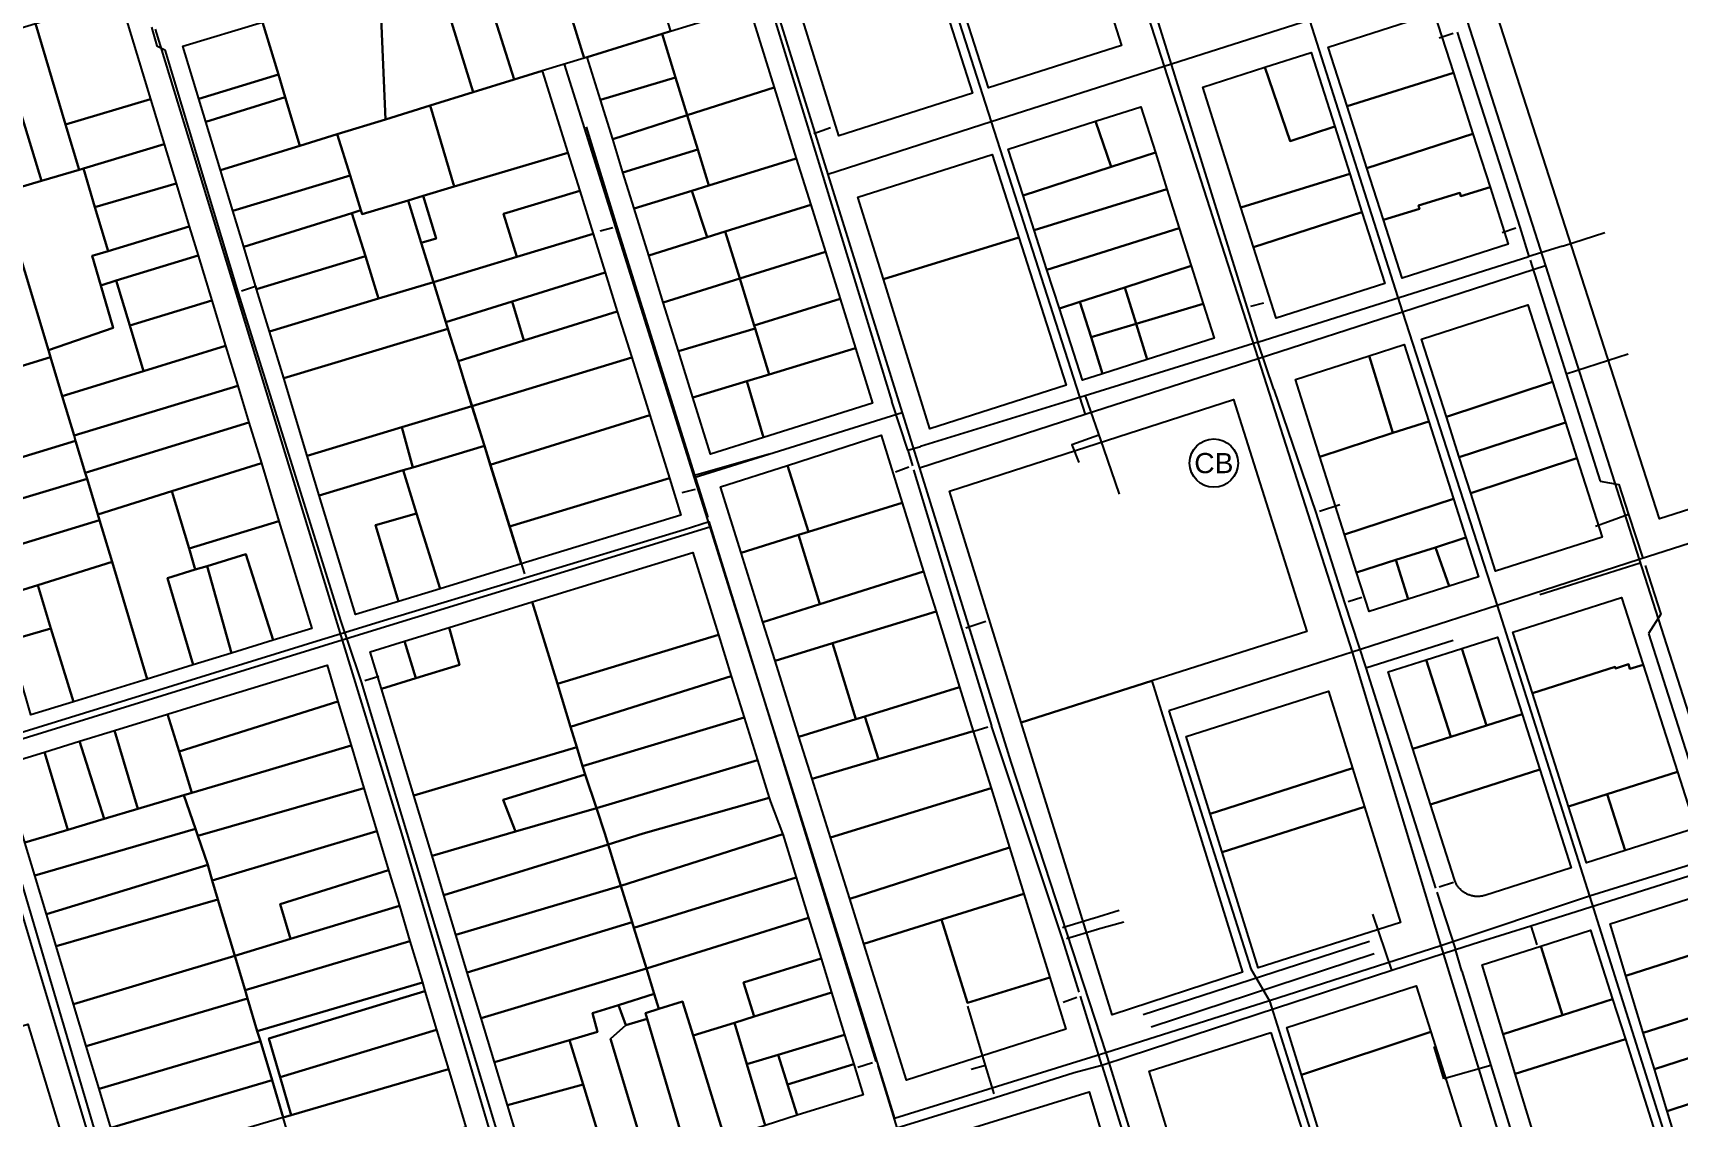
# Model space of a CAD drawing. Extents: x 1876309 to 1899261, y 443723 to 466661.
# Drawn here: x 1888893 to 1890932, y 454649 to 455992 of the extents above; entities that cross this region are included whole.
import ezdxf
from ezdxf.enums import TextEntityAlignment as Align

# ---------------------------------------------------------------- set-up
doc = ezdxf.new("R2010")
doc.units = 0
doc.header["$MEASUREMENT"] = 0
for name, color, linetype in [('Parcels', 31, 'Continuous'), ('Roads', 7, 'Continuous'), ('TEXT', 2, 'Continuous'), ('Waterlines', 5, 'Continuous')]:
    doc.layers.add(name, color=color, linetype=linetype)
doc.styles.get("Standard").update_dxf_attribs({"font": 'arial.ttf', "height": 300})

# ---------------------------------------------------------------- blocks, each defined once
blk = doc.blocks.new('Catch Basin')
blk.add_circle((6.7, 31.9), 30)
blk.add_text('CB', height=25).set_placement((6.7, 31.9), align=Align.MIDDLE)

msp = doc.modelspace()

# ---------------------------------------------------------------- linework, layer by layer
at = {"layer": 'Parcels'}
for points in [[(1889965.8, 456203.4), (1890057.7, 455917.2), (1889892, 455864.2), (1889802.7, 456151.3), (1889965.8, 456203.4)], [(1889774.5, 456043.8), (1889677.1, 456013.4), (1889683.2, 455993.7), (1889672.9, 455990.5), (1889580, 455961.9), (1889576.1, 455960.6), (1889534.8, 456094.1), (1889592.8, 456111.8), (1889739.3, 456156.7), (1889774.5, 456043.8)], [(1890977.2, 456127), (1891027.6, 456000.1), (1891074.2, 455871.9), (1891116.9, 455742.2), (1891155.8, 455611.4), (1891190.8, 455479.5), (1890909.1, 455389.6), (1890700, 456038.5), (1890977.2, 456127)], [(1890032.3, 456064.5), (1890197.8, 456116.5), (1890242.3, 455976.3), (1890077.6, 455923.6), (1890032.3, 456064.5)], [(1889576.1, 455960.6), (1889524.2, 455944.7), (1889489.4, 455933.9), (1889447.2, 456067.3), (1889534.8, 456094.1), (1889576.1, 455960.6)], [(1889397.3, 456052), (1889447.2, 456067.3), (1889489.4, 455933.9), (1889438.8, 455918.2), (1889397.3, 456052)], [(1889177.6, 456005.2), (1889321.8, 456048.8), (1889323.8, 456029.5), (1889329.9, 455884.6), (1889270.1, 455866.2), (1889223.9, 455851.9), (1889205.8, 455912.1), (1889197.2, 455940.2), (1889177.6, 456005.2)], [(1889323.8, 456029.5), (1889397.3, 456052), (1889438.8, 455918.2), (1889385.4, 455901.8), (1889329.9, 455884.6), (1889323.8, 456029.5)], [(1888896, 456003.4), (1889000.7, 456035), (1889038.8, 455909.8), (1888933.4, 455878.2), (1888896, 456003.4)], [(1889683.2, 455993.7), (1889780.7, 456023.8), (1889811.7, 455924.3), (1889704, 455889.8), (1889689.5, 455936.6), (1889672.9, 455990.5), (1889683.2, 455993.7)], [(1890522.1, 455900.8), (1890498.6, 455974.2), (1890630, 456016.2), (1890653.7, 455942.4), (1890522.1, 455900.8)], [(1888896, 456003.4), (1888933.4, 455878.2), (1888950.2, 455822.2), (1888903.6, 455808.4), (1888848.4, 455989), (1888896, 456003.4)], [(1889177.6, 456005.2), (1889197.2, 455940.2), (1889098.7, 455910.2), (1889078.9, 455975.5), (1889177.6, 456005.2)], [(1888903.6, 455808.4), (1888853.6, 455793.5), (1888839.4, 455840.7), (1888799.3, 455974.2), (1888848.4, 455989), (1888903.6, 455808.4)], [(1889672.9, 455990.5), (1889689.5, 455936.6), (1889596.5, 455908.7), (1889580, 455961.9), (1889672.9, 455990.5)], [(1890420, 455949.1), (1890477.3, 455967.4), (1890506.6, 455875.9), (1890451.3, 455857.5), (1890420, 455949.1)], [(1889197.2, 455940.2), (1889205.8, 455912.1), (1889107.4, 455881.6), (1889098.7, 455910.2), (1889197.2, 455940.2)], [(1889524.2, 455944.7), (1889555.9, 455843.3), (1889415.3, 455801.3), (1889385.4, 455901.8), (1889438.8, 455918.2), (1889489.4, 455933.9), (1889524.2, 455944.7)], [(1889689.5, 455936.6), (1889704, 455889.8), (1889611.6, 455860.2), (1889596.5, 455908.7), (1889689.5, 455936.6)], [(1890420, 455949.1), (1890451.3, 455857.5), (1890506.6, 455875.9), (1890525.3, 455817.2), (1890390.3, 455775.4), (1890343, 455924.5), (1890420, 455949.1)], [(1890653.7, 455942.4), (1890677.9, 455866.8), (1890546.6, 455824.1), (1890522.1, 455900.8), (1890653.7, 455942.4)], [(1889811.7, 455924.3), (1889839.2, 455836.2), (1889730.9, 455802.7), (1889717.1, 455847.5), (1889704, 455889.8), (1889811.7, 455924.3)], [(1888933.4, 455878.2), (1889038.8, 455909.8), (1889055.8, 455853.8), (1888955.5, 455823.8), (1888950.2, 455822.2), (1888933.4, 455878.2)], [(1889205.8, 455912.1), (1889223.9, 455851.9), (1889125.6, 455821.5), (1889107.4, 455881.6), (1889205.8, 455912.1)], [(1889376.6, 455789.7), (1889357.9, 455784.2), (1889301, 455767.2), (1889299.5, 455772.1), (1889286.1, 455815), (1889270.1, 455866.2), (1889329.9, 455884.6), (1889385.4, 455901.8), (1889415.3, 455801.3), (1889376.6, 455789.7)], [(1890284.3, 455843.6), (1890229.6, 455825.8), (1890210.3, 455882.2), (1890266.4, 455900.1), (1890284.3, 455843.6)], [(1889717.1, 455847.5), (1889624.3, 455819), (1889611.6, 455860.2), (1889704, 455889.8), (1889717.1, 455847.5)], [(1890210.3, 455882.2), (1890229.6, 455825.8), (1890120.3, 455790.2), (1890102, 455847.6), (1890210.3, 455882.2)], [(1888955.5, 455823.8), (1889055.8, 455853.8), (1889070.6, 455805.3), (1888969.8, 455775.8), (1888955.5, 455823.8)], [(1889223.9, 455851.9), (1889270.1, 455866.2), (1889286.1, 455815), (1889140.8, 455771.4), (1889125.6, 455821.5), (1889223.9, 455851.9)], [(1890699.2, 455800.6), (1890663.1, 455789.5), (1890661.8, 455793.8), (1890610.5, 455778.1), (1890611.9, 455773.8), (1890567.1, 455760), (1890546.6, 455824.1), (1890677.9, 455866.8), (1890699.2, 455800.6)], [(1889376.6, 455789.7), (1889415.3, 455801.3), (1889555.9, 455843.3), (1889570.7, 455795.9), (1889476.4, 455767.5), (1889492.8, 455714.2), (1889389.4, 455683.1), (1889374.2, 455731.6), (1889392.9, 455737.2), (1889376.6, 455789.7)], [(1889717.1, 455847.5), (1889730.9, 455802.7), (1889709.8, 455796.1), (1889638.3, 455774), (1889624.3, 455819), (1889717.1, 455847.5)], [(1889730.9, 455802.7), (1889839.2, 455836.2), (1889857.1, 455778.9), (1889751.2, 455745.7), (1889728.9, 455738.7), (1889709.8, 455796.1), (1889730.9, 455802.7)], [(1890115.2, 455738.2), (1889947.2, 455686.7), (1889915.7, 455788.1), (1890082.1, 455841.2), (1890115.2, 455738.2)], [(1890229.6, 455825.8), (1890284.3, 455843.6), (1890298.7, 455798.2), (1890134.1, 455747.4), (1890120.3, 455790.2), (1890229.6, 455825.8)], [(1888903.6, 455808.4), (1888950.2, 455822.2), (1888955.5, 455823.8), (1888969.8, 455775.8), (1888986.1, 455721.5), (1888966.2, 455715.5), (1888977, 455679), (1888992.6, 455626.4), (1888912.2, 455598.5), (1888853.6, 455793.5), (1888903.6, 455808.4)], [(1889286.1, 455815), (1889299.5, 455772.1), (1889288.4, 455768.6), (1889154.4, 455726.8), (1889140.8, 455771.4), (1889286.1, 455815)], [(1890540.4, 455769.7), (1890405.9, 455726.2), (1890390.3, 455775.4), (1890525.3, 455817.2), (1890540.4, 455769.7)], [(1888853.6, 455793.5), (1888912.2, 455598.5), (1888914.8, 455590.2), (1888716.5, 455529.4), (1888654.6, 455734.1), (1888853.6, 455793.5)], [(1888969.8, 455775.8), (1889070.6, 455805.3), (1889086.8, 455752.1), (1888986.1, 455721.5), (1888969.8, 455775.8)], [(1889492.8, 455714.2), (1889476.4, 455767.5), (1889570.7, 455795.9), (1889587.4, 455742.7), (1889492.8, 455714.2)], [(1889709.8, 455796.1), (1889728.9, 455738.7), (1889656.3, 455715.9), (1889638.3, 455774), (1889709.8, 455796.1)], [(1890313.9, 455750), (1890149.8, 455698.4), (1890134.1, 455747.4), (1890298.7, 455798.2), (1890313.9, 455750)], [(1890699.2, 455800.6), (1890721.8, 455730.1), (1890590.1, 455688), (1890567.1, 455760), (1890611.9, 455773.8), (1890610.5, 455778.1), (1890661.8, 455793.8), (1890663.1, 455789.5), (1890699.2, 455800.6)], [(1889374.2, 455731.6), (1889389.4, 455683.1), (1889321.5, 455662.6), (1889305.1, 455715.2), (1889288.4, 455768.6), (1889299.5, 455772.1), (1889301, 455767.2), (1889357.9, 455784.2), (1889374.2, 455731.6)], [(1889357.9, 455784.2), (1889376.6, 455789.7), (1889392.9, 455737.2), (1889374.2, 455731.6), (1889357.9, 455784.2)], [(1889857.1, 455778.9), (1889875.3, 455720.5), (1889769.1, 455687.4), (1889751.2, 455745.7), (1889857.1, 455778.9)], [(1888977, 455679), (1888966.2, 455715.5), (1888986.1, 455721.5), (1889086.8, 455752.1), (1889097.8, 455715.9), (1888996.2, 455684.8), (1888977, 455679)], [(1889288.4, 455768.6), (1889305.1, 455715.2), (1889170.3, 455674.4), (1889154.4, 455726.8), (1889288.4, 455768.6)], [(1890540.4, 455769.7), (1890568.7, 455681.2), (1890433.9, 455638.2), (1890405.9, 455726.2), (1890540.4, 455769.7)], [(1889587.4, 455742.7), (1889602.3, 455694.9), (1889486.9, 455659), (1889404.9, 455633.4), (1889389.4, 455683.1), (1889492.8, 455714.2), (1889587.4, 455742.7)], [(1889751.2, 455745.7), (1889769.1, 455687.4), (1889674.3, 455657.9), (1889656.3, 455715.9), (1889728.9, 455738.7), (1889751.2, 455745.7)], [(1890115.2, 455738.2), (1890173.9, 455555.2), (1890004.9, 455501.2), (1889947.2, 455686.7), (1890115.2, 455738.2)], [(1890328.8, 455703.1), (1890246.4, 455676.4), (1890190.8, 455658.4), (1890165.3, 455650.2), (1890149.8, 455698.4), (1890313.9, 455750), (1890328.8, 455703.1)], [(1888996.2, 455684.8), (1889097.8, 455715.9), (1889114.7, 455660.4), (1889013, 455629.2), (1888996.2, 455684.8)], [(1889305.1, 455715.2), (1889321.5, 455662.6), (1889186.2, 455621.9), (1889170.3, 455674.4), (1889305.1, 455715.2)], [(1889787, 455629.3), (1889769.1, 455687.4), (1889875.3, 455720.5), (1889893.5, 455662.1), (1889787, 455629.3)], [(1889602.3, 455694.9), (1889617.3, 455646.8), (1889501.5, 455610.7), (1889486.9, 455659), (1889602.3, 455694.9)], [(1890343.7, 455656), (1890260.5, 455631.4), (1890246.4, 455676.4), (1890328.8, 455703.1), (1890343.7, 455656)], [(1888996.2, 455684.8), (1889013, 455629.2), (1889030, 455572.7), (1888929.4, 455541.6), (1888914.8, 455590.2), (1888912.2, 455598.5), (1888992.6, 455626.4), (1888977, 455679), (1888996.2, 455684.8)], [(1889389.4, 455683.1), (1889404.9, 455633.4), (1889407.4, 455625.2), (1889203.8, 455564.1), (1889186.2, 455621.9), (1889321.5, 455662.6), (1889389.4, 455683.1)], [(1889769.1, 455687.4), (1889787, 455629.3), (1889788.2, 455625.4), (1889693.1, 455597.5), (1889674.3, 455657.9), (1889769.1, 455687.4)], [(1890246.4, 455676.4), (1890260.5, 455631.4), (1890204.6, 455614.8), (1890190.8, 455658.4), (1890246.4, 455676.4)], [(1889114.7, 455660.4), (1889131.8, 455604.2), (1889030, 455572.7), (1889013, 455629.2), (1889114.7, 455660.4)], [(1889486.9, 455659), (1889501.5, 455610.7), (1889419.9, 455585.2), (1889407.4, 455625.2), (1889404.9, 455633.4), (1889486.9, 455659)], [(1889893.5, 455662.1), (1889912.6, 455601), (1889805.7, 455568.6), (1889788.2, 455625.4), (1889787, 455629.3), (1889893.5, 455662.1)], [(1890190.8, 455658.4), (1890204.6, 455614.8), (1890218.9, 455569.5), (1890193.8, 455561.5), (1890165.3, 455650.2), (1890190.8, 455658.4)], [(1890343.7, 455656), (1890357.1, 455613.7), (1890274.3, 455587.2), (1890260.5, 455631.4), (1890343.7, 455656)], [(1890776.5, 455559.6), (1890645, 455516), (1890614.2, 455612.5), (1890745.9, 455655), (1890776.5, 455559.6)], [(1889437.2, 455529.5), (1889419.9, 455585.2), (1889501.5, 455610.7), (1889617.3, 455646.8), (1889635.3, 455589.4), (1889437.2, 455529.5)], [(1890204.6, 455614.8), (1890260.5, 455631.4), (1890274.3, 455587.2), (1890218.9, 455569.5), (1890204.6, 455614.8)], [(1889437.2, 455529.5), (1889350.3, 455503.2), (1889233, 455467.8), (1889203.8, 455564.1), (1889407.4, 455625.2), (1889419.9, 455585.2), (1889437.2, 455529.5)], [(1889777.7, 455560.1), (1889711, 455539.9), (1889693.1, 455597.5), (1889788.2, 455625.4), (1889805.7, 455568.6), (1889777.7, 455560.1)], [(1888929.4, 455541.6), (1888944, 455492.9), (1888945.9, 455486.5), (1888747.8, 455426), (1888716.5, 455529.4), (1888914.8, 455590.2), (1888929.4, 455541.6)], [(1888929.4, 455541.6), (1889030, 455572.7), (1889131.8, 455604.2), (1889146.9, 455554.7), (1888944, 455492.9), (1888929.4, 455541.6)], [(1889657.6, 455518), (1889459.9, 455456.7), (1889452.7, 455480.2), (1889437.2, 455529.5), (1889635.3, 455589.4), (1889657.6, 455518)], [(1889777.7, 455560.1), (1889805.7, 455568.6), (1889912.6, 455601), (1889933.8, 455533), (1889798.4, 455490.6), (1889777.7, 455560.1)], [(1890549.3, 455591.6), (1890578.8, 455496.1), (1890488.3, 455466.7), (1890458, 455562.2), (1890549.3, 455591.6)], [(1890578.8, 455496.1), (1890549.3, 455591.6), (1890592.8, 455605.6), (1890623.2, 455510.5), (1890578.8, 455496.1)], [(1888945.9, 455486.5), (1888944, 455492.9), (1889146.9, 455554.7), (1889160.8, 455509.2), (1888957.9, 455446.6), (1888945.9, 455486.5)], [(1889798.4, 455490.6), (1889732.7, 455470), (1889711, 455539.9), (1889777.7, 455560.1), (1889798.4, 455490.6)], [(1890645, 455516), (1890776.5, 455559.6), (1890792.6, 455509.2), (1890660.9, 455466.1), (1890645, 455516)], [(1889350.3, 455503.2), (1889437.2, 455529.5), (1889452.7, 455480.2), (1889363.9, 455453.4), (1889350.3, 455503.2)], [(1890280.1, 455188.9), (1890118.1, 455137.2), (1890029, 455423.8), (1890381.3, 455537.4), (1890472.2, 455250.2), (1890280.1, 455188.9)], [(1889176.1, 455458.8), (1889065.3, 455424.1), (1888973.4, 455395.2), (1888960.1, 455439.4), (1888957.9, 455446.6), (1889160.8, 455509.2), (1889176.1, 455458.8)], [(1889483.8, 455380.3), (1889459.9, 455456.7), (1889657.6, 455518), (1889681.9, 455440.2), (1889483.8, 455380.3)], [(1890578.8, 455496.1), (1890623.2, 455510.5), (1890653.8, 455414.6), (1890518.9, 455370.5), (1890488.3, 455466.7), (1890578.8, 455496.1)], [(1890792.6, 455509.2), (1890806.9, 455464.7), (1890675.2, 455421.4), (1890660.9, 455466.1), (1890792.6, 455509.2)], [(1888957.9, 455446.6), (1888960.1, 455439.4), (1888761.8, 455379.9), (1888747.8, 455426), (1888945.9, 455486.5), (1888957.9, 455446.6)], [(1889350.3, 455503.2), (1889363.9, 455453.4), (1889352.1, 455449.9), (1889247.9, 455418.6), (1889233, 455467.8), (1889350.3, 455503.2)], [(1889970.6, 455409.5), (1889854.4, 455373.6), (1889828.2, 455455.9), (1889944.6, 455493.2), (1889970.6, 455409.5)], [(1889483.8, 455380.3), (1889498.2, 455333.9), (1889397.6, 455303.1), (1889368.6, 455396.5), (1889352.1, 455449.9), (1889363.9, 455453.4), (1889452.7, 455480.2), (1889459.9, 455456.7), (1889483.8, 455380.3)], [(1889176.1, 455458.8), (1889197.9, 455386.9), (1889086.5, 455352.8), (1889065.3, 455424.1), (1889176.1, 455458.8)], [(1889346.2, 455287.4), (1889292.7, 455271.1), (1889247.9, 455418.6), (1889352.1, 455449.9), (1889368.6, 455396.5), (1889317.7, 455382), (1889346.2, 455287.4)], [(1889770.8, 455347.8), (1889745.2, 455429.4), (1889828.2, 455455.9), (1889854.4, 455373.6), (1889842.1, 455369.8), (1889770.8, 455347.8)], [(1890675.2, 455421.4), (1890806.9, 455464.7), (1890838.2, 455367), (1890706.1, 455324.9), (1890675.2, 455421.4)], [(1888973.4, 455395.2), (1888975.5, 455388), (1888777.6, 455327.6), (1888761.8, 455379.9), (1888960.1, 455439.4), (1888973.4, 455395.2)], [(1889681.9, 455440.2), (1889696.2, 455394.4), (1889498.2, 455333.9), (1889483.8, 455380.3), (1889681.9, 455440.2)], [(1889094.2, 455326.8), (1889059.7, 455316.3), (1889091.6, 455208.8), (1889034.7, 455191.2), (1888991.1, 455336.3), (1888975.5, 455388), (1888973.4, 455395.2), (1889065.3, 455424.1), (1889086.5, 455352.8), (1889094.2, 455326.8)], [(1889997.1, 455324.3), (1889868.6, 455283.8), (1889842.1, 455369.8), (1889854.4, 455373.6), (1889970.6, 455409.5), (1889997.1, 455324.3)], [(1890631.6, 455354.4), (1890582.5, 455338.8), (1890533.8, 455323.3), (1890518.9, 455370.5), (1890653.8, 455414.6), (1890669.2, 455366.4), (1890631.6, 455354.4)], [(1888991.1, 455336.3), (1888898.9, 455307.7), (1888793.5, 455275), (1888777.6, 455327.6), (1888975.5, 455388), (1888991.1, 455336.3)], [(1889190.6, 455239.2), (1889156.7, 455345.8), (1889108.8, 455331.2), (1889094.2, 455326.8), (1889086.5, 455352.8), (1889197.9, 455386.9), (1889238.5, 455253.9), (1889190.6, 455239.2)], [(1889368.6, 455396.5), (1889397.6, 455303.1), (1889346.2, 455287.4), (1889317.7, 455382), (1889368.6, 455396.5)], [(1889770.8, 455347.8), (1889842.1, 455369.8), (1889868.6, 455283.8), (1889797.9, 455261.6), (1889770.8, 455347.8)], [(1890669.2, 455366.4), (1890684.7, 455318), (1890648.3, 455306.4), (1890631.6, 455354.4), (1890669.2, 455366.4)], [(1889108.8, 455331.2), (1889156.7, 455345.8), (1889190.6, 455239.2), (1889139.3, 455223.4), (1889108.8, 455331.2)], [(1889511.8, 455286.8), (1889710.8, 455348), (1889742.6, 455246.2), (1889543.1, 455185.2), (1889511.8, 455286.8)], [(1890631.6, 455354.4), (1890648.3, 455306.4), (1890597.7, 455290.3), (1890582.5, 455338.8), (1890631.6, 455354.4)], [(1888991.1, 455336.3), (1889034.7, 455191.2), (1888943.2, 455163.1), (1888915.3, 455254), (1888898.9, 455307.7), (1888991.1, 455336.3)], [(1889094.2, 455326.8), (1889108.8, 455331.2), (1889139.3, 455223.4), (1889091.6, 455208.8), (1889059.7, 455316.3), (1889094.2, 455326.8)], [(1889797.9, 455261.6), (1889868.6, 455283.8), (1889997.1, 455324.3), (1890012.5, 455275), (1889884.3, 455235.6), (1889812.9, 455213.7), (1889797.9, 455261.6)], [(1890597.7, 455290.3), (1890549.2, 455274.8), (1890533.8, 455323.3), (1890582.5, 455338.8), (1890597.7, 455290.3)], [(1888915.3, 455254), (1888863.8, 455238.8), (1888809.3, 455222.8), (1888793.5, 455275), (1888898.9, 455307.7), (1888915.3, 455254)], [(1889543.1, 455185.2), (1889559.3, 455132.2), (1889567.1, 455107), (1889365.1, 455047), (1889341.8, 455123.5), (1889325, 455179.3), (1889367.4, 455192.2), (1889421.7, 455208.8), (1889408.9, 455255.2), (1889511.8, 455286.8), (1889543.1, 455185.2)], [(1890889, 455209), (1890872.6, 455203.8), (1890871, 455209.5), (1890854.8, 455204.4), (1890854.3, 455206.3), (1890751.8, 455173.6), (1890727.6, 455249.4), (1890862.2, 455292.4), (1890889, 455209)], [(1889924, 455145), (1889913.2, 455141.7), (1889884.3, 455235.6), (1890012.5, 455275), (1890041.6, 455181.3), (1889924, 455145)], [(1888915.3, 455254), (1888943.2, 455163.1), (1888890.5, 455146.9), (1888863.8, 455238.8), (1888915.3, 455254)], [(1889367.4, 455192.2), (1889353.5, 455238.1), (1889408.9, 455255.2), (1889421.7, 455208.8), (1889367.4, 455192.2)], [(1889543.1, 455185.2), (1889742.6, 455246.2), (1889758.6, 455194.9), (1889559.3, 455132.2), (1889543.1, 455185.2)], [(1890664.2, 455229.2), (1890708.5, 455243.3), (1890739, 455147.9), (1890694.7, 455133.8), (1890664.2, 455229.2)], [(1889325, 455179.3), (1889311.1, 455225.1), (1889353.5, 455238.1), (1889367.4, 455192.2), (1889325, 455179.3)], [(1889842.4, 455119.8), (1889812.9, 455213.7), (1889884.3, 455235.6), (1889913.2, 455141.7), (1889842.4, 455119.8)], [(1890650.4, 455119.6), (1890619.9, 455215), (1890664.2, 455229.2), (1890694.7, 455133.8), (1890650.4, 455119.6)], [(1889271.1, 455163.6), (1889074.2, 455101.4), (1889059.9, 455147.8), (1889118.5, 455165.8), (1889257.6, 455208.6), (1889271.1, 455163.6)], [(1890619.9, 455215), (1890650.4, 455119.6), (1890603.4, 455104.6), (1890573, 455200), (1890619.9, 455215)], [(1890751.8, 455173.6), (1890854.3, 455206.3), (1890854.8, 455204.4), (1890871, 455209.5), (1890872.6, 455203.8), (1890889, 455209), (1890931.5, 455076.4), (1890844.2, 455048.5), (1890796.6, 455033.3), (1890751.8, 455173.6)], [(1889567.1, 455107), (1889559.3, 455132.2), (1889758.6, 455194.9), (1889774.7, 455143.6), (1889574.4, 455083.2), (1889567.1, 455107)], [(1890041.6, 455181.3), (1890058.6, 455126.5), (1889941.2, 455091.8), (1889924, 455145), (1890041.6, 455181.3)], [(1890280.1, 455188.9), (1890392.3, 454828.1), (1890230.7, 454775.4), (1890118.1, 455137.2), (1890280.1, 455188.9)], [(1889287.5, 455109), (1889147.4, 455067.3), (1889089.9, 455050.2), (1889074.2, 455101.4), (1889271.1, 455163.6), (1889287.5, 455109)], [(1890528.8, 455080.7), (1890352.2, 455024.4), (1890322.5, 455120), (1890499, 455176.4), (1890528.8, 455080.7)], [(1889089.9, 455050.2), (1889080, 455047.3), (1889023.2, 455030.4), (1888993.9, 455127.4), (1889059.9, 455147.8), (1889074.2, 455101.4), (1889089.9, 455050.2)], [(1889577.6, 455072.8), (1889574.4, 455083.2), (1889774.7, 455143.6), (1889791.2, 455090.9), (1889591.5, 455031.3), (1889577.6, 455072.8)], [(1889842.4, 455119.8), (1889913.2, 455141.7), (1889924, 455145), (1889941.2, 455091.8), (1889858.8, 455067.6), (1889842.4, 455119.8)], [(1890650.4, 455119.6), (1890694.7, 455133.8), (1890739, 455147.9), (1890760.9, 455079.3), (1890625.3, 455036), (1890603.4, 455104.6), (1890650.4, 455119.6)], [(1888981.2, 455017.9), (1888950.8, 455114.2), (1888993.9, 455127.4), (1889023.2, 455030.4), (1888981.2, 455017.9)], [(1889941.2, 455091.8), (1890058.6, 455126.5), (1890080.6, 455055.9), (1889881.6, 454994.9), (1889858.8, 455067.6), (1889941.2, 455091.8)], [(1888883.1, 454988.6), (1888879.7, 455000), (1888851.4, 455083.6), (1888907.4, 455100.8), (1888936.3, 455004.6), (1888920.8, 455000), (1888883.1, 454988.6)], [(1888907.4, 455100.8), (1888950.8, 455114.2), (1888981.2, 455017.9), (1888936.3, 455004.6), (1888907.4, 455100.8)], [(1889089.9, 455050.2), (1889147.4, 455067.3), (1889287.5, 455109), (1889303.3, 455056.1), (1889097.3, 454996.8), (1889094.3, 455005.6), (1889080, 455047.3), (1889089.9, 455050.2)], [(1889577.6, 455072.8), (1889475.8, 455041.7), (1889491.3, 455002.3), (1889387.7, 454972.3), (1889365.1, 455047), (1889567.1, 455107), (1889574.4, 455083.2), (1889577.6, 455072.8)], [(1889606.1, 454986.4), (1889601.9, 455000), (1889591.5, 455031.3), (1889791.2, 455090.9), (1889805.7, 455044.2), (1889649.5, 455000), (1889606.1, 454986.4)], [(1890543.6, 455033), (1890367.1, 454976.6), (1890352.2, 455024.4), (1890528.8, 455080.7), (1890543.6, 455033)], [(1890625.3, 455036), (1890760.9, 455079.3), (1890799.8, 454957.4), (1890692.8, 454923.2), (1890691.8, 454922.9), (1890690.8, 454922.6), (1890689.8, 454922.4), (1890688.8, 454922.2), (1890687.7, 454922.1), (1890686.7, 454921.9), (1890685.7, 454921.9), (1890684.6, 454921.8), (1890683.6, 454921.8), (1890682.5, 454921.8), (1890681.5, 454921.9), (1890680.4, 454922), (1890679.4, 454922.1), (1890678.4, 454922.3), (1890677.3, 454922.5), (1890676.3, 454922.7), (1890675.3, 454923), (1890674.3, 454923.3), (1890673.3, 454923.7), (1890672.3, 454924), (1890671.4, 454924.5), (1890670.4, 454924.9), (1890669.5, 454925.4), (1890668.6, 454925.9), (1890667.7, 454926.4), (1890666.8, 454927), (1890666, 454927.6), (1890665.1, 454928.2), (1890664.3, 454928.9), (1890663.5, 454929.6), (1890662.8, 454930.3), (1890662, 454931.1), (1890661.3, 454931.8), (1890660.6, 454932.6), (1890660, 454933.4), (1890659.4, 454934.3), (1890658.8, 454935.1), (1890658.2, 454936), (1890657.7, 454936.9), (1890657.2, 454937.8), (1890656.7, 454938.8), (1890656.3, 454939.7), (1890655.9, 454940.7), (1890655.5, 454941.7), (1890655.1, 454942.7), (1890625.3, 455036)], [(1889491.3, 455002.3), (1889475.8, 455041.7), (1889577.6, 455072.8), (1889591.5, 455031.3), (1889491.3, 455002.3)], [(1890931.5, 455076.4), (1890953.9, 455006.6), (1890866.5, 454978.7), (1890844.2, 455048.5), (1890931.5, 455076.4)], [(1888936.3, 455004.6), (1888981.2, 455017.9), (1889023.2, 455030.4), (1889080, 455047.3), (1889094.3, 455005.6), (1888895.3, 454948), (1888883.1, 454988.6), (1888920.8, 455000), (1888936.3, 455004.6)], [(1889097.3, 454996.8), (1889303.3, 455056.1), (1889319.4, 455002.7), (1889115.3, 454941.8), (1889109.6, 454961.1), (1889097.3, 454996.8)], [(1889805.7, 455044.2), (1889807.3, 455039.2), (1889822.1, 455000), (1889822.4, 454999), (1889621.9, 454935.1), (1889606.1, 454986.4), (1889649.5, 455000), (1889805.7, 455044.2)], [(1889905.4, 454918.8), (1889881.6, 454994.9), (1890080.6, 455055.9), (1890103.4, 454982.5), (1889905.4, 454918.8)], [(1890866.5, 454978.7), (1890818.9, 454963.5), (1890796.6, 455033.3), (1890844.2, 455048.5), (1890866.5, 454978.7)], [(1889591.5, 455031.3), (1889601.9, 455000), (1889606.1, 454986.4), (1889402.5, 454923.3), (1889387.7, 454972.3), (1889491.3, 455002.3), (1889591.5, 455031.3)], [(1890543.6, 455033), (1890588.2, 454889.8), (1890411.6, 454833.4), (1890367.1, 454976.6), (1890543.6, 455033)], [(1889097.3, 454996.8), (1889109.6, 454961.1), (1888909.8, 454900), (1888895.3, 454948), (1889094.3, 455005.6), (1889097.3, 454996.8)], [(1889122.3, 454918.3), (1889115.3, 454941.8), (1889319.4, 455002.7), (1889333.9, 454954.4), (1889199.3, 454912.5), (1889212.4, 454869.2), (1889143.3, 454848.3), (1889122.3, 454918.3)], [(1889635.8, 454890.1), (1889621.9, 454935.1), (1889822.4, 454999), (1889838.9, 454945.5), (1889638, 454882.9), (1889635.8, 454890.1)], [(1889402.5, 454923.3), (1889606.1, 454986.4), (1889621.9, 454935.1), (1889417.3, 454874.4), (1889402.5, 454923.3)], [(1889922.8, 454863.2), (1889905.4, 454918.8), (1890103.4, 454982.5), (1890121.3, 454925.1), (1890019.4, 454893.3), (1889922.8, 454863.2)], [(1889115.3, 454941.8), (1889122.3, 454918.3), (1888921.8, 454860.2), (1888909.8, 454900), (1889109.6, 454961.1), (1889115.3, 454941.8)], [(1889333.9, 454954.4), (1889347.2, 454910.2), (1889212.4, 454869.2), (1889199.3, 454912.5), (1889333.9, 454954.4)], [(1889417.3, 454874.4), (1889621.9, 454935.1), (1889635.8, 454890.1), (1889431.4, 454827.7), (1889417.3, 454874.4)], [(1889638, 454882.9), (1889838.9, 454945.5), (1889854.4, 454895.3), (1889653.5, 454832.5), (1889638, 454882.9)], [(1889122.3, 454918.3), (1889143.3, 454848.3), (1888943.4, 454788.3), (1888921.8, 454860.2), (1889122.3, 454918.3)], [(1890153.6, 454821.3), (1890051.4, 454790), (1890019.4, 454893.3), (1890121.3, 454925.1), (1890153.6, 454821.3)], [(1890994, 454863.9), (1890867.6, 454823.6), (1890848, 454887.8), (1890973.6, 454927.9), (1890994, 454863.9)], [(1889143.3, 454848.3), (1889212.4, 454869.2), (1889347.2, 454910.2), (1889360.2, 454866.6), (1889156, 454805.6), (1889143.3, 454848.3)], [(1889653.5, 454832.5), (1889854.4, 454895.3), (1889869.9, 454845.2), (1889773.6, 454815.4), (1889787.1, 454773.1), (1889762.6, 454765.5), (1889711.2, 454749.5), (1889698.2, 454791.9), (1889668.9, 454782.6), (1889663.2, 454801.1), (1889653.5, 454832.5)], [(1889653.5, 454832.5), (1889448.6, 454771.1), (1889431.4, 454827.7), (1889635.8, 454890.1), (1889638, 454882.9), (1889653.5, 454832.5)], [(1890153.6, 454821.3), (1890173.5, 454757.3), (1889975.8, 454694.1), (1889922.8, 454863.2), (1890019.4, 454893.3), (1890051.4, 454790), (1890153.6, 454821.3)], [(1890851, 454794.5), (1890789.1, 454774.8), (1890762.3, 454860.4), (1890823.7, 454880), (1890851, 454794.5)], [(1889156, 454805.6), (1889360.2, 454866.6), (1889375.7, 454815.1), (1889171.1, 454755.1), (1889159.1, 454795.4), (1889156, 454805.6)], [(1890762.3, 454860.4), (1890789.1, 454774.8), (1890715.6, 454751.3), (1890689.5, 454837.1), (1890762.3, 454860.4)], [(1890994, 454863.9), (1891016.6, 454793.2), (1890889.1, 454752.9), (1890867.6, 454823.6), (1890994, 454863.9)], [(1889156, 454805.6), (1889159.1, 454795.4), (1888959, 454736.6), (1888943.4, 454788.3), (1889143.3, 454848.3), (1889156, 454805.6)], [(1889787.1, 454773.1), (1889773.6, 454815.4), (1889869.9, 454845.2), (1889883, 454802.9), (1889787.1, 454773.1)], [(1889378.9, 454804.5), (1889185.5, 454745.7), (1889199.4, 454698.2), (1889213.2, 454650.9), (1889203.2, 454648), (1889189.4, 454694.1), (1889174.9, 454742.4), (1889171.1, 454755.1), (1889375.7, 454815.1), (1889378.9, 454804.5)], [(1889653.5, 454832.5), (1889663.2, 454801.1), (1889619, 454787.3), (1889586.8, 454777.3), (1889593, 454754), (1889558.2, 454743.8), (1889465.2, 454716.4), (1889448.6, 454771.1), (1889653.5, 454832.5)], [(1889171.1, 454755.1), (1889174.9, 454742.4), (1888975, 454683.6), (1888959, 454736.6), (1889159.1, 454795.4), (1889171.1, 454755.1)], [(1889199.4, 454698.2), (1889185.5, 454745.7), (1889378.9, 454804.5), (1889393.3, 454756.5), (1889199.4, 454698.2)], [(1889663.2, 454801.1), (1889668.9, 454782.6), (1889652.3, 454777.3), (1889654.4, 454770.2), (1889628.1, 454762.3), (1889619, 454787.3), (1889663.2, 454801.1)], [(1889787.1, 454773.1), (1889883, 454802.9), (1889899.1, 454750.6), (1889816.8, 454725.7), (1889778, 454714), (1889762.6, 454765.5), (1889787.1, 454773.1)], [(1890465.4, 454700.8), (1890447.1, 454759.7), (1890607.5, 454811), (1890625.7, 454754.1), (1890465.4, 454700.8)], [(1890730.5, 454702.3), (1890715.6, 454751.3), (1890789.1, 454774.8), (1890851, 454794.5), (1890866.9, 454745), (1890730.5, 454702.3)], [(1890902.9, 454707.8), (1890889.1, 454752.9), (1891016.6, 454793.2), (1891030.6, 454749.4), (1890902.9, 454707.8)], [(1889558.2, 454743.8), (1889593, 454754), (1889586.8, 454777.3), (1889619, 454787.3), (1889628.1, 454762.3), (1889608.8, 454745.4), (1889655.3, 454591.8), (1889609.4, 454577.1), (1889575, 454688.9), (1889558.2, 454743.8)], [(1889668.9, 454782.6), (1889698.2, 454791.9), (1889711.2, 454749.5), (1889750.5, 454622.1), (1889702.9, 454607), (1889654.4, 454770.2), (1889652.3, 454777.3), (1889668.9, 454782.6)], [(1888550.7, 454660), (1888744, 454719.7), (1888886.8, 454763.8), (1889002.5, 454383.2), (1888667.6, 454276.2), (1888550.7, 454660)], [(1889393.3, 454756.5), (1889407.9, 454707.8), (1889213.2, 454650.9), (1889199.4, 454698.2), (1889393.3, 454756.5)], [(1889655.3, 454591.8), (1889608.8, 454745.4), (1889628.1, 454762.3), (1889654.4, 454770.2), (1889702.9, 454607), (1889655.3, 454591.8)], [(1889750.5, 454622.1), (1889711.2, 454749.5), (1889762.6, 454765.5), (1889778, 454714), (1889800.8, 454638.2), (1889750.5, 454622.1)], [(1890427.5, 454753.4), (1890517.5, 454471.7), (1890363, 454423.7), (1890276.8, 454705.3), (1890427.5, 454753.4)], [(1890666.8, 454625.4), (1890504.7, 454574.2), (1890465.4, 454700.8), (1890625.7, 454754.1), (1890666.8, 454625.4)], [(1889174.9, 454742.4), (1889189.4, 454694.1), (1888989.6, 454635.2), (1888975, 454683.6), (1889174.9, 454742.4)], [(1889558.2, 454743.8), (1889575, 454688.9), (1889481.2, 454663.2), (1889465.2, 454716.4), (1889558.2, 454743.8)], [(1889816.8, 454725.7), (1889899.1, 454750.6), (1889910.4, 454714), (1889828.2, 454689.1), (1889816.8, 454725.7)], [(1890866.9, 454745), (1890914.7, 454595.2), (1890776.3, 454552.2), (1890730.5, 454702.3), (1890866.9, 454745)], [(1891030.6, 454749.4), (1891047, 454698.1), (1890918.8, 454655.8), (1890902.9, 454707.8), (1891030.6, 454749.4)], [(1889778, 454714), (1889816.8, 454725.7), (1889828.2, 454689.1), (1889840.1, 454650.8), (1889800.8, 454638.2), (1889778, 454714)], [(1889840.1, 454650.8), (1889828.2, 454689.1), (1889910.4, 454714), (1889922.1, 454676.1), (1889840.1, 454650.8)], [(1889203.2, 454648), (1889105.1, 454619.1), (1889003.5, 454589.2), (1888989.6, 454635.2), (1889189.4, 454694.1), (1889203.2, 454648)], [(1889221.1, 454587.9), (1889218.2, 454597.7), (1889203.2, 454648), (1889213.2, 454650.9), (1889407.9, 454707.8), (1889429.5, 454636), (1889354.1, 454612.5), (1889357.7, 454599.5), (1889277.8, 454575.8), (1889270.1, 454601.9), (1889221.1, 454587.9)], [(1890918.8, 454655.8), (1891047, 454698.1), (1891064.9, 454641.9), (1890935.3, 454601.6), (1890918.8, 454655.8)], [(1889481.2, 454663.2), (1889575, 454688.9), (1889609.4, 454577.1), (1889516.4, 454547.4), (1889481.2, 454663.2)], [(1890055.2, 454634.2), (1890202.2, 454679.7), (1890216.4, 454633.3), (1890127.9, 454605.5), (1890134.7, 454583.2), (1890140.6, 454564.2), (1890090.3, 454548.8), (1890083, 454546.5), (1890055.2, 454634.2)]]:
    msp.add_lwpolyline(points, close=True, dxfattribs=at)
at = {"layer": 'Roads'}
for p, q in [((1890179.2, 456312.3), (1890295.3, 455950)), ((1889964.5, 456243.3), (1890080.9, 455881.4)), ((1890652.4, 456064.2), (1890767.8, 455703.1)), ((1889044.6, 455996.5), (1889276.4, 455239.2)), ((1890475.2, 456007.5), (1890295.3, 455950)), ((1890475.2, 456007.5), (1890590.6, 455645.7)), ((1889551.5, 455953), (1889712.8, 455440.4)), ((1890295.3, 455950), (1890080.9, 455881.4)), ((1890295.3, 455950), (1890411.7, 455588.1)), ((1890080.9, 455881.4), (1889878.4, 455816.4)), ((1890080.9, 455881.4), (1890197.3, 455518.8)), ((1889878.4, 455816.4), (1889970.4, 455521.2)), ((1890767.8, 455703.1), (1890590.6, 455645.7)), ((1890767.8, 455703.1), (1890884.2, 455339.4)), ((1890590.6, 455645.7), (1890411.7, 455588.1)), ((1890590.6, 455645.7), (1890707.8, 455282.5)), ((1890411.7, 455588.1), (1890197.3, 455518.8)), ((1890411.7, 455588.1), (1890528.1, 455224.7)), ((1889970.4, 455521.2), (1889712.8, 455440.4)), ((1889970.4, 455521.2), (1889992, 455452.3)), ((1890197.3, 455518.8), (1889992, 455452.3)), ((1889992, 455452.3), (1890105.3, 455088.2)), ((1889712.8, 455440.4), (1889732, 455379.5)), ((1891090, 455405.8), (1890884.2, 455339.4)), ((1889732, 455379.5), (1889276.4, 455239.2)), ((1890884.2, 455339.4), (1890707.8, 455282.5)), ((1890707.8, 455282.5), (1890528.1, 455224.7)), ((1890707.8, 455282.5), (1890822.5, 454922.1)), ((1889276.4, 455239.2), (1888819.1, 455098.1)), ((1890528.1, 455224.7), (1890301.1, 455151.8)), ((1890528.1, 455224.7), (1890638.1, 454860.9)), ((1890105.3, 455088.2), (1890222.9, 454728.3)), ((1890999.2, 454977.1), (1890822.5, 454922.1)), ((1890822.5, 454922.1), (1890638.1, 454860.9)), ((1890822.5, 454922.1), (1890936.5, 454561.4)), ((1890638.1, 454860.9), (1890425.8, 454792.5)), ((1890638.1, 454860.9), (1890748.2, 454502.5)), ((1890425.8, 454792.5), (1890222.9, 454728.3)), ((1890425.8, 454792.5), (1890537.9, 454437.1)), ((1890222.9, 454728.3), (1889961.1, 454646.6)), ((1890222.9, 454728.3), (1890332.4, 454372.8))]:
    msp.add_line(p, q, dxfattribs=at)
for points in [[(1889763.7, 456185.2), (1889765.3, 456179.7), (1889878.4, 455816.4)], [(1889732, 455379.5), (1889851.1, 455000.1), (1889948.8, 454685.7), (1889961.1, 454646.6)], [(1890884.2, 455339.4), (1890992.6, 455000.1), (1890998.4, 454979.3), (1890999.2, 454977.1)], [(1889276.4, 455239.2), (1889349.7, 454999.9), (1889499.9, 454493.5)], [(1890301.1, 455151.8), (1890402.7, 454832.1), (1890425.8, 454792.5)], [(1888819.1, 455098.1), (1888848.9, 454999.9), (1889043.2, 454353.9)]]:
    msp.add_lwpolyline(points, dxfattribs=at)
at = {"layer": 'Waterlines', "color": 5}
for p, q in [((1889789.2, 456083.5), (1889856.3, 455865.6)), ((1890286.1, 456009.6), (1890397.8, 455652.1)), ((1890653.6, 455991.2), (1890636.2, 455985.2)), ((1890658.3, 455992.8), (1890735.9, 455751.2)), ((1889056.5, 455970.7), (1889147.1, 455670.7)), ((1889578.6, 455875.3), (1889616.8, 455751.6)), ((1889860.9, 455867.2), (1889881.5, 455874.4)), ((1889856.3, 455865.6), (1889957.7, 455535)), ((1889502.6, 455321.5), (1889363.3, 455766.8)), ((1889616.8, 455751.6), (1889713, 455443.8)), ((1890735.9, 455751.2), (1890747.4, 455714.6)), ((1889612, 455750.4), (1889596, 455746.3)), ((1890731.2, 455749.7), (1890714.3, 455744)), ((1890789, 455727.7), (1890841.3, 455744.6)), ((1890411.3, 455608.7), (1890747.4, 455714.6)), ((1890789, 455727.7), (1890747.4, 455714.6)), ((1890748.9, 455710), (1890765.4, 455658)), ((1889147.1, 455670.7), (1889274.5, 455262.7)), ((1889151.7, 455672.2), (1889170.1, 455678.2)), ((1890397.8, 455652.1), (1890407.2, 455621.8)), ((1890402.6, 455653.3), (1890418.6, 455657.5)), ((1890765.4, 455658), (1890793.6, 455569.5)), ((1890411.3, 455608.7), (1890197.4, 455542.1)), ((1890407.2, 455621.8), (1890411.3, 455608.7)), ((1890431.3, 455550), (1890411.3, 455608.7)), ((1890793.6, 455569.5), (1890870.5, 455594.1)), ((1890793.6, 455569.5), (1890835.6, 455436.4)), ((1890431.3, 455550), (1890483.3, 455397.7)), ((1889977.5, 455474.7), (1889957.7, 455535)), ((1890197.4, 455542.1), (1889993.2, 455479.5)), ((1890197.4, 455542.1), (1890220.2, 455477)), ((1889713, 455443.8), (1889805.6, 455470.4)), ((1889977.5, 455474.7), (1889993.2, 455479.5)), ((1889977.5, 455474.7), (1889983.1, 455455.2)), ((1890220.2, 455477), (1890239.6, 455420.3)), ((1889978.8, 455453.7), (1889962, 455447.5)), ((1889984.5, 455450.6), (1890044.6, 455252.9)), ((1889713.7, 455426.2), (1889697.4, 455421.8)), ((1889713, 455443.8), (1889718.2, 455427.4)), ((1889718.2, 455427.4), (1889729.7, 455391.2)), ((1890487.9, 455399.3), (1890512.8, 455407.6)), ((1889700.4, 455376.7), (1889731.2, 455386.6)), ((1889938.4, 454717.5), (1889731.2, 455386.6)), ((1890483.3, 455397.7), (1890518.7, 455285.8)), ((1890846.2, 455386.2), (1890829.7, 455380.3)), ((1890870.9, 455395.1), (1890846.2, 455386.2)), ((1890870.9, 455395.1), (1890888.4, 455341)), ((1889504, 455317.2), (1889700.4, 455376.7)), ((1890885.1, 455334.9), (1890791.1, 455305.2)), ((1889323.6, 455262.5), (1889504, 455317.2)), ((1890791.1, 455305.2), (1890760.7, 455295.7)), ((1890518.7, 455285.8), (1890545.2, 455205.2)), ((1890523.3, 455287.3), (1890540.2, 455292.8)), ((1889274.5, 455262.7), (1889283.3, 455236.8)), ((1889279.1, 455249.1), (1889323.6, 455262.5)), ((1890049.2, 455254.5), (1890074.1, 455262.8)), ((1889245.5, 455238.4), (1889279.1, 455249.1)), ((1890044.6, 455252.9), (1890081, 455133.3)), ((1890895.7, 455247.5), (1890965.9, 455027.5)), ((1888827.7, 455109.3), (1889245.5, 455238.4)), ((1889283.3, 455236.8), (1889299.8, 455187.9)), ((1890545.2, 455205.2), (1890653.3, 455239.6)), ((1890545.2, 455205.2), (1890631.7, 454932.3)), ((1889299.8, 455187.9), (1889470.9, 454621.3)), ((1889304.4, 455189.4), (1889321.6, 455194.8)), ((1890059.1, 455126.5), (1890076.8, 455132)), ((1890164.9, 454881.9), (1890081, 455133.3)), ((1888853.3, 455026.1), (1889024.1, 454447)), ((1890749.8, 454885.6), (1890993.5, 454962.6)), ((1890635.9, 454933.6), (1890653.7, 454939.4)), ((1890633.3, 454927.2), (1890656.2, 454856.3)), ((1890169.4, 454883.3), (1890207.3, 454894.8)), ((1890207.8, 454895), (1890239.3, 454905.1)), ((1890577.5, 454830.6), (1890554, 454900)), ((1890169.7, 454868.2), (1890164.9, 454881.9)), ((1890174.3, 454869.6), (1890212.7, 454881.5)), ((1890212.2, 454881.3), (1890245.1, 454890.6)), ((1890686.1, 454865.5), (1890749.8, 454885.6)), ((1890749.8, 454885.6), (1890757, 454862)), ((1890189.9, 454803.5), (1890169.7, 454868.2)), ((1890269.1, 454775.8), (1890549.9, 454866.6)), ((1890577.5, 454830.6), (1890656.2, 454856.3)), ((1890656.2, 454856.3), (1890686.1, 454865.5)), ((1890664.4, 454829.3), (1890656.2, 454856.3)), ((1890278.9, 454760.4), (1890555.5, 454851.2)), ((1890475, 454797.1), (1890577.5, 454830.6)), ((1890664.4, 454829.3), (1890700.2, 454712.5)), ((1890187.1, 454796.8), (1890170.2, 454790.7)), ((1890217.9, 454713), (1890191.5, 454798.4)), ((1890435.9, 454784.3), (1890475, 454797.1)), ((1890073.9, 454712.6), (1890051.7, 454786)), ((1890250.8, 454723.8), (1890435.9, 454784.3)), ((1890642, 454696), (1890630, 454736)), ((1889915.6, 454710.5), (1889933.8, 454716.1)), ((1889940.1, 454712.1), (1889963.9, 454635.1)), ((1890073.9, 454712.6), (1890056.1, 454707.5)), ((1890084.5, 454677.2), (1890073.9, 454712.6)), ((1890183.7, 454703.7), (1890217.9, 454713)), ((1890217.9, 454713), (1890250.8, 454723.8)), ((1890217.9, 454713), (1890222.4, 454698.5)), ((1890700.2, 454712.5), (1890642, 454696)), ((1890700.2, 454712.5), (1890746.7, 454560.8)), ((1890085.9, 454672.7), (1890183.7, 454703.7)), ((1890222.4, 454698.5), (1890383.4, 454179.2)), ((1889963.9, 454635.1), (1890085.9, 454672.7))]:
    msp.add_line(p, q, dxfattribs=at)
for points in [[(1889040.1, 455998.8), (1889046.4, 455975.8), (1889056.5, 455970.7)], [(1890214.4, 455493.4), (1890180.7, 455481.2), (1890189.5, 455459.6)], [(1890835.6, 455436.4), (1890858.8, 455432.4), (1890870.9, 455395.1)], [(1890891.3, 455331.9), (1890910.7, 455271.8), (1890895.7, 455247.5)]]:
    msp.add_lwpolyline(points, dxfattribs=at)

# ---------------------------------------------------------------- block references
at = {"layer": 'TEXT'}
msp.add_blockref('Catch Basin', (1890350.1, 455426.9), dxfattribs=at)

doc.saveas('drawing.dxf')
